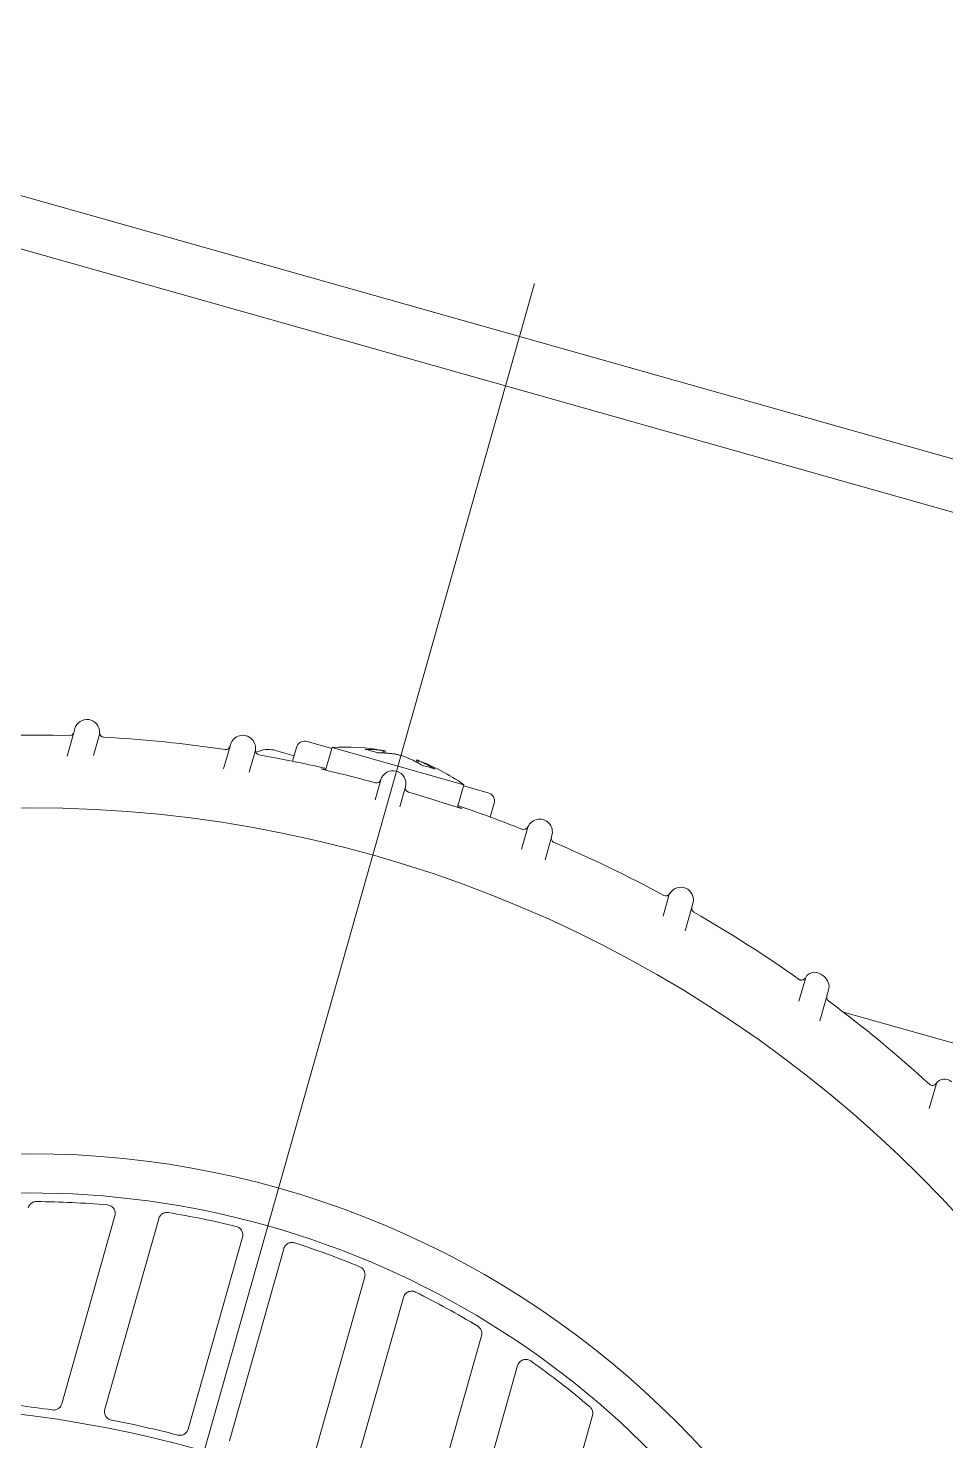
# Model space of a CAD drawing. Header units: inches. Extents: x 0 to 766, y -245 to 236.
# Drawn here: x 55.2686 to 55.32, y -193.4262 to -193.347 of the extents above; entities that cross this region are included whole.
import ezdxf

# ---------------------------------------------------------------- set-up
doc = ezdxf.new("R2010")
doc.units = ezdxf.units.IN
doc.header["$MEASUREMENT"] = 0
doc.layers.add('000 SOS 911 - ACCES. ACI', color=125, linetype='Continuous', lineweight=0)
doc.layers.add('000 SOS 911 - ACCESORIOS ACI', color=3, linetype='Continuous', lineweight=20)

# ---------------------------------------------------------------- blocks, each defined once
blk = doc.blocks.new('Bomba Jockey')
at = {"layer": '000 SOS 911 - ACCES. ACI', "linetype": 'Continuous'}
for p, q in [((0, 0.1091002809998827), (0, -0.108203795999998)), ((-0.0212499999997817, -0.045491089000052), (-0.0212499999997817, -0.0352324220002629)), ((-0.0162500000010368, -0.0363281859999916), (-0.0162500000010368, -0.0471110230000704)), ((-0.0137500000000728, -0.0482124630000271), (-0.0137500000000728, -0.0370849610001187)), ((-0.0087499999985994, -0.0377271120000842), (-0.0087499999985994, -0.0491370240001743)), ((0.0013747189996138, -0.0379801830001725), (0.0014102670002103, -0.0379437490000783)), ((0.0014103459998296, -0.0379436759999408), (0.001449373000014, -0.0379111849999845)), ((0.0014494720003313, -0.0379111540003123), (0.0014923050002835, -0.037882535000108)), ((0.0014922689997547, -0.0378824230001556), (0.0015385979995699, -0.037857749000068)), ((0.0015387799999189, -0.0378578470001685), (0.001586676999068, -0.0378382339999917)), ((0.001586650000263, -0.037838248000071), (0.0016354159997718, -0.0378240860000005)), ((0.0016352469988306, -0.0378239470001063), (0.0016854600003171, -0.0378148750000946)), ((0.0016856570000527, -0.0378149410000788), (0.0017375039997205, -0.0378109240002687)), ((0.0057095459997072, -0.0376007760000903), (0.0057651930001157, -0.0375994040002752)), ((0.0057651729994177, -0.0375993870000002), (0.0058196709996992, -0.037603947000207)), ((0.0058195679998789, -0.0376038680001329), (0.0058727450000333, -0.0376143470000443)), ((0.0058729609991133, -0.0376144970000496), (0.0059255350001877, -0.0376312390001203)), ((0.0059256989998175, -0.0376312000003054), (0.0059770729994852, -0.0376538680000067)), ((0.0059770429993478, -0.0376539740000226), (0.006024884999988001, -0.0376814620001369)), ((0.0060248270001466, -0.0376813710001898), (0.0060684850000143, -0.0377134889999979)), ((0.0060685599987664, -0.0377135200001249), (0.0061085849988558, -0.0377504260000023)), ((0.0061085100001037, -0.0377504570001293), (0.0061440580002454, -0.03779137000015)), ((0.006144107000182, -0.0377912950000337), (0.0061753789991599, -0.037836752000203)), ((0.0061753170002703, -0.0378364830000919), (0.0062021289991208, -0.037885960000267)), ((0.0062021979993006, -0.0378863450002882), (0.006223188999229, -0.0379375040001833)), ((0.0062232609998318, -0.0379374110000299), (0.0062380129998019, -0.0379895640000996)), ((0.0087498239990964, -0.037727059999952), (0.0087521939990438, -0.0376786570000149)), ((0.0087499999990541, -0.0491370240001743), (0.0087499999990541, -0.0377271120000842)), ((0.0087522710000485, -0.0376787130001048), (0.0087591019992033, -0.0376314750001257)), ((0.008758907000355998, -0.0376315060000252), (0.0087702059990988, -0.0375853840002947)), ((0.0087705559994902, -0.0375854360001995), (0.0087865739997142, -0.037539956000046)), ((0.0087863600001583, -0.0375398890002998), (0.0088068369991561, -0.0374955620000037)), ((0.0088068860000021, -0.0374955770000725), (0.0088310339997406, -0.037453983000205)), ((0.0088309589991695, -0.0374540660000093), (0.0088586950000717, -0.0374155230001634)), ((0.0088587820000612, -0.0374157840001317), (0.0088901760000226, -0.0373799950000375)), ((0.0088900089990602, -0.0373798370001168), (0.0089246100001219, -0.0373473160000231)), ((0.0089246779994028, -0.0373474430000442), (0.0089627709999149, -0.0373180820001835)), ((0.0089627839997775, -0.0373180359999879), (0.0090040650002265, -0.0372919580001963)), ((0.0090039510000679, -0.0372920629999953), (0.0090470639997875, -0.0372702010001831)), ((0.0090469420001682, -0.0372699510000985), (0.0090910839999196, -0.0372527840002022)), ((0.0090913300000466, -0.0372532050002974), (0.0091371579992483, -0.0372403119999945)), ((0.0091371050002635, -0.0372401200002059), (0.0091846670002269, -0.0372314860001097)), ((-0.0062499999999091, -0.0496683350002059), (-0.0062499999999091, -0.0380990600001496)), ((-0.0012499999997999, -0.0383106690001114), (-0.0012499999997999, -0.0499694820000514)), ((0.0012498239998422, -0.0383105450000585), (0.0012525609990917, -0.0382586150001316)), ((0.0012500000002547, -0.0499694820000514), (0.0012500000002547, -0.0383106690001114)), ((0.0012527409999166, -0.0382586680000259), (0.0012605820002136, -0.0382081860000199)), ((0.0012605889996848, -0.0382082940000146), (0.0012735599989355, -0.0381591340001251)), ((0.001273539999147, -0.0381590940000933), (0.0012920100002702, -0.0381106130000717)), ((0.0012918050001645, -0.0381105110000135), (0.001315330000125, -0.0380635870001243)), ((0.0013154429998394, -0.0380636590000449), (0.0013430629992399, -0.0380200310000873)), ((0.0013431439997476, -0.0380199280000397), (0.0013746630002061, -0.0379801130000033)), ((0.0062377439999182, -0.0379894870000044), (0.0062466819990732, -0.0380433150000954)), ((0.0062470009997924, -0.038043585999958), (0.0062501400002475, -0.03809916099999099)), ((0.0062500000003638, -0.0380990600001496), (0.0062500000003638, -0.0496683350002059)), ((-0.0212476669998978, -0.0455393010001899), (-0.0212501180008076, -0.0454910230000678)), ((-0.0212406420000662, -0.0455864680000104), (-0.0212474069999189, -0.04553946700002599)), ((-0.0212295410001389, -0.0456320950002009), (-0.0212406119999287, -0.0455864200000633)), ((-0.0212141749998409, -0.0456770630000847), (-0.0212297660009426, -0.0456322100001216)), ((-0.0211943919998703, -0.04572044100018499), (-0.0212142850000419, -0.0456769209999948)), ((-0.0211704150010519, -0.0457614809999996), (-0.0211941240008855, -0.0457203380001374)), ((-0.021142969000266, -0.0457999920001839), (-0.0211704910007029, -0.045761445999915)), ((-0.0211116539999239, -0.0458361560001777), (-0.0211429940000016, -0.0457999959999143)), ((-0.0210774079996554, -0.0458690469999965), (-0.0211116579998816, -0.0458363330001248)), ((-0.0210403890005182, -0.0458980170001269), (-0.021077446000163, -0.0458689130000494)), ((-0.0210004660002596, -0.0459237840000242), (-0.0210405230009201, -0.0458980570001586)), ((-0.0209576560000642, -0.0459457680001378), (-0.0210005629996886, -0.04592350300004)), ((-0.0168654029998834, -0.0475973290001548), (-0.0169174229995406, -0.0475821130000895)), ((-0.0168137010009559, -0.0476066570001876), (-0.0168655620000209, -0.0475970980000966)), ((-0.0167613769999662, -0.0476108790001035), (-0.0168134699997609, -0.04760688700002901)), ((-0.0167086360002031, -0.0476091360001192), (-0.016761342999871, -0.0476108090001617)), ((-0.0166555020000487, -0.0476017490000231), (-0.0167084720005733, -0.0476090189999923)), ((-0.0166039949999686, -0.0475893550001274), (-0.0166554410002391, -0.0476020050002717)), ((-0.0165545069999098, -0.0475710680000248), (-0.0166042650012059, -0.0475892590000058)), ((-0.0165065719997983, -0.0475476840001647), (-0.0165545949998887, -0.04757118800012)), ((-0.016461511000216, -0.0475193790005051), (-0.0165064010002425, -0.0475475140001436)), ((-0.0164201429997775, -0.0474866449999354), (-0.0164615949997824, -0.0475194410000768)), ((-0.0163821240007565, -0.0474491550000948), (-0.0164203579997775, -0.0474865300000147)), ((-0.0163482149996526, -0.0474084490001587), (-0.016382023999995, -0.0474492380001266)), ((-0.0163189910003894, -0.0473645240001588), (-0.0163480770002025, -0.0474086579999948)), ((-0.0162947519997943, -0.0473168299999998), (-0.0163193470007173, -0.0473643039999843)), ((-0.016275252000014, -0.0472678109999834), (-0.0162944849998894, -0.0473169130000315)), ((-0.0162613689999489, -0.0472172950001095), (-0.0162750750000669, -0.0472677740001473)), ((-0.0162532279996413, -0.0471649350001826), (-0.0162616140000864, -0.0472171220001201)), ((-0.0162499829998524, -0.0471110860000863), (-0.0162530620004873, -0.0471650140002566)), ((-0.0137470010008656, -0.0482675350003774), (-0.0137502279999353, -0.0482123310000589)), ((-0.0137379289999444, -0.0483211860000665), (-0.01374668400058, -0.0482678840000972)), ((-0.0137237119997735, -0.0483725139999933), (-0.0137380040000608, -0.0483210560000771)), ((-0.0137038590000884, -0.0484224110000469), (-0.0137239519999639, -0.0483723370000462)), ((-0.0136780420007199, -0.0484707100001742), (-0.0137036479995914, -0.0484225250002055)), ((-0.0136477989999548, -0.0485155409999152), (-0.0136780560001171, -0.0484708680000949)), ((-0.0136127040009342, -0.04855644000008401), (-0.0136477610003567, -0.0485154269999839)), ((-0.0135729499997979, -0.048594052999988), (-0.0136127149999084, -0.0485565100000258)), ((-0.0135298010009137, -0.0486270010001135), (-0.013572954999745, -0.0485942090001572)), ((-0.0134840310001891, -0.0486542880000798), (-0.0135299140001735, -0.0486268390000078)), ((-0.0134348910000881, -0.0486769240001195), (-0.0134841329995652, -0.048654279999937)), ((-0.0133826500000396, -0.0486943759999576), (-0.0134349089998978, -0.0486766750000243)), ((0.0134347450002679, -0.0486767620000137), (0.013382485999955, -0.0486944640001639)), ((0.0134839300003478, -0.0486542400001326), (0.0134349089998978, -0.0486767810000401)), ((0.0135298250002052, -0.0486267500000395), (0.0134839420002209, -0.0486541990001115)), ((0.0135727829992902, -0.0485941100002947), (0.0135297270003321, -0.0486268280001241)), ((0.0136123970000881, -0.0485566840000047), (0.0135726319990681, -0.0485942270001942)), ((0.0136474639998596, -0.0485154930001954), (0.0136124059990834, -0.0485565070000575)), ((0.0136778659998527, -0.0484707400000843), (0.0136475409999548, -0.0485155140002007)), ((0.0137034580002364, -0.04842245899999401), (0.0136777959996835, -0.0484707510001954)), ((0.0137237000003552, -0.0483722690000832), (0.0137036070004797, -0.0484223430000839)), ((0.0137379750003675, -0.0483210480001617), (0.0137236820000908, -0.0483725050000885)), ((0.0137468139996599, -0.0482678440002928), (0.0137380489995849, -0.0483212060000824)), ((0.0137498959998084, -0.0482123730000694), (0.0137466689993744, -0.048267577000388)), ((-0.0089089419998345, -0.0495029710002655), (-0.0089533860000302, -0.0495398290001958)), ((-0.0088695560002634, -0.0494610420000754), (-0.0089091969998663, -0.0495026870000857)), ((-0.0088343390002592, -0.0494140060000064), (-0.0088694249998298, -0.0494610850003028)), ((-0.0088041060002979, -0.0493621709999843), (-0.0088343810002698, -0.0494140400001015)), ((-0.0087802090006335, -0.04930851800008901), (-0.0088039129996105, -0.0493623700003809)), ((-0.0087635540003248, -0.0492535830001089), (-0.0087801720001153, -0.0493086240001048)), ((-0.0087535749999006, -0.0491962110002078), (-0.0087636650009699, -0.0492533100000401)), ((-0.0087497860004078, -0.0491370680001637), (-0.0087533500000063, -0.0491962260005039)), ((0.0087536050000381, -0.0491962410001179), (0.0087500370004818, -0.0491370230001849)), ((0.0087636670000393, -0.0492533409999396), (0.0087535769989699, -0.0491962420001073)), ((0.0087803349988462, -0.0493086070000572), (0.0087637159999758, -0.0492535660000613)), ((0.0088041609997163, -0.0493623270001535), (0.0087804569989203, -0.04930847500008901)), ((0.0088341069990747, -0.0494140240004981), (0.0088038320004671, -0.0493621540001641)), ((0.0088691930000095, -0.0494611060000807), (0.0088341069990747, -0.0494140260000222)), ((0.008908932000395, -0.0495028960001491), (0.0088692079998509, -0.04946116300016)), ((0.0089534439998715, -0.0495397590000266), (0.0089090939995913, -0.0495029780001914)), ((-0.0092837799998051, -0.0496356930000275), (-0.0093423949997487, -0.0496282750000319)), ((-0.0092255399999885, -0.0496363300001122), (-0.0092836419999003, -0.0496356820001438)), ((-0.009168316999875999, -0.0496303550000903), (-0.009225602999777, -0.0496365170001809)), ((-0.0091111199999432, -0.0496168210001997), (-0.0091684270000769, -0.0496301539999422)), ((-0.0090546310002537, -0.0495965840000281), (-0.0091112060003979, -0.0496167400001468)), ((-0.0090016460003426, -0.0495709730000726), (-0.0090545140001268, -0.0495967970000493)), ((-0.0089534650010137, -0.0495395970001482), (-0.0090018270007022, -0.0495709150000039)), ((-0.0062476319999405, -0.0497172700002011), (-0.0062500549997822, -0.0496683180001583)), ((-0.0062405649996435, -0.0497650040003919), (-0.0062475299996549, -0.0497173530000055)), ((-0.0062290829996527, -0.0498112650000167), (-0.0062406040001406, -0.0497647580000376)), ((-0.0062130269998306, -0.0498571990001437), (-0.0062293760001921, -0.0498113190001277)), ((-0.0061919329996272, -0.0499019370001861), (-0.0062128229997143, -0.049857263000149)), ((-0.0061670939999203, -0.0499439210000219), (-0.0061917210000502, -0.0499020409999957)), ((-0.0061390160003612, -0.0499826750001375), (-0.0061672960000578, -0.0499439230000007)), ((-0.0061067629999343, -0.0500187610000467), (-0.006138756999917, -0.0499828500001058)), ((-0.0060717579995071, -0.0500511320001351), (-0.0061069099997439, -0.0500186659999145)), ((-0.0060329050011205, -0.0500803620002444), (-0.0060716749999301, -0.0500510820002091)), ((-0.0059910610002589, -0.0501061450001998), (-0.0060330360001899, -0.0500802569999905)), ((-0.0059474290001162, -0.0501276810002764), (-0.0059912340002484, -0.0501061100001152)), ((-0.0059023250000791, -0.0501446250000299), (-0.0059473699998307, -0.0501277690000279)), ((-0.0058557380011735, -0.0501570060005179), (-0.0059022129998993, -0.0501446240000405)), ((-0.0058075369997823, -0.050165085000117), (-0.0058557040001688, -0.0501570779999838)), ((-0.0013841979998688, -0.0503102710003987), (-0.0014222220002011, -0.0503469860000223)), ((-0.0013503129998753, -0.05026987500014), (-0.0013841010008946, -0.0503103640000973)), ((-0.0013205720001679, -0.0502252170001611), (-0.0013502060010069, -0.0502698660000078)), ((-0.0012952680008311, -0.0501768110000285), (-0.0013206540002102, -0.0502252500000395)), ((-0.0012756110004375, -0.050126728000123), (-0.0012954490002812, -0.0501766419999967)), ((-0.0012613830008377, -0.0500758759999371), (-0.0012753450009768, -0.0501267290001124)), ((-0.0012530220001281, -0.0500233489999573), (-0.0012614819997907, -0.0500757710001381)), ((-0.0012499489998845, -0.0499695739999879), (-0.0012529099999483, -0.0500235700001213)), ((0.0012530200001493, -0.0500235950000843), (0.0012500600000749, -0.0499695979999615)), ((0.001261298999907, -0.0500757390000217), (0.0012528389997897, -0.0500233170000684)), ((0.0012753969990627, -0.050126714000271), (0.0012614350002877, -0.0500758620000852)), ((0.0012950720001754, -0.0501767260000179), (0.0012752339998769, -0.0501268130001336)), ((0.0013206530002208, -0.0502252159999444), (0.0012953249988641, -0.050176884999928)), ((0.0013502060000974, -0.0502698660000078), (0.0013205720001679, -0.0502252170001611)), ((0.0013840189999428, -0.0503103130001819), (0.0013503089999176, -0.05026991800014)), ((0.0014220059997569, -0.0503469900002074), (0.0013838939999005, -0.0503101900001184)), ((0.0058558209993862, -0.0501570580001953), (0.0058076539999092, -0.0501650650001011)), ((0.0059024939996561, -0.0501446120001674), (0.0058560200000102, -0.05015699400019)), ((0.0059473380001691, -0.0501277480000226), (0.0059025220002695, -0.0501445190000141)), ((0.0059909199990216, -0.0501061290001417), (0.0059471150002537, -0.0501277000003029)), ((0.0060329000002639, -0.05008026900009099), (0.0059909249989687, -0.0501061580000624)), ((0.0060717720002685, -0.0500510090000717), (0.0060330030000841, -0.0500802890001069)), ((0.0061071730001459, -0.0500185900000361), (0.0060719299999619, -0.0500511390000611)), ((0.0061390439996103, -0.0499827790001746), (0.0061071319992152, -0.0500185990001683)), ((0.0061671689995819, -0.0499440190001224), (0.0061388889998852, -0.0499827710002592)), ((0.0061917759999233, -0.0499020380000275), (0.0061671489997934, -0.0499439180000536)), ((0.0062127400001373, -0.0498572240001067), (0.0061918510000396, -0.0499018980001438)), ((0.0062289470001815, -0.0498112959999162), (0.00621259799982, -0.0498571760001596)), ((0.0062405219991888, -0.0497648000002755), (0.0062290019991451, -0.0498113070000272)), ((0.006247698000151999, -0.0497172850000425), (0.006240723999780999, -0.0497649960000217)), ((0.006249938000110001, -0.0496683740000208), (0.0062475200002154, -0.0497172030000002)), ((0.0090015999999196, -0.0495709859999352), (0.0089532380002311, -0.0495396670000901)), ((0.0090544320000845, -0.0495967570000175), (0.0090015639998455, -0.0495709330000409)), ((0.0091108350002287, -0.0496167370001786), (0.0090544889999364, -0.0495966630001021)), ((0.0091682350002884, -0.0496301400000903), (0.0091109270001652, -0.0496168080001098)), ((0.009225656999206, -0.049636554000017), (0.0091683699988607, -0.0496303909999369)), ((0.0092834659999426, -0.0496357150000222), (0.0092256080001789, -0.0496363600000223)), ((0.0093422810000448, -0.0496281660000477), (0.009283423999931999, -0.0496356149999429)), ((-0.0017134019999503, -0.0504680050000843), (-0.0017673470001682, -0.05046907200016901)), ((-0.0016606839990345, -0.0504612170000201), (-0.0017134910008281, -0.0504678520001107)), ((-0.0016094429997793, -0.0504490830001032), (-0.0016607529996691, -0.0504612570000518)), ((-0.0015588790001857, -0.0504309780001222), (-0.0016094560000965, -0.0504490570001508)), ((-0.0015093180008989, -0.0504075030000877), (-0.0015586149997944, -0.0504311770000641)), ((-0.0014637940003013, -0.0503791650000949), (-0.0015095570006451, -0.0504072820001511)), ((-0.0014220549996935, -0.0503471020001598), (-0.0014637010003753, -0.0503794520000156)), ((0.001463870999487, -0.0503795060001267), (0.0014222250001694, -0.0503471560000435)), ((0.0015093149991117, -0.0504073840002093), (0.001463552000132, -0.0503792670001531)), ((0.0015588060000482, -0.0504311670001698), (0.0015095079997991, -0.0504074929999661)), ((0.001609204999113, -0.0504490320001878), (0.0015586280001116, -0.0504309530001592)), ((0.0016606350000075, -0.0504612909999196), (0.0016093250001177, -0.0504491180001878)), ((0.0017133020000983, -0.0504678590000367), (0.0016604949987595, -0.05046122399994599)), ((0.001767555999777, -0.0504691070000263), (0.0017133670003204, -0.0504680349999944)), ((-0.0352897860002486, -0.0681007870000485), (-0.0352882629995293, -0.0696310600001198)), ((-0.0277499999997417, -0.0713014530001601), (-0.0277499999997417, -0.0727028809999411)), ((-0.0289316410003266, -0.0721635130000777), (-0.0634982910000872, -0.0721635130000777)), ((-0.0262668979999035, -0.0720642130002034), (-0.0262661910001043, -0.0735108070002752)), ((-0.0277501510004186, -0.0728097730000172), (-0.027749976000905, -0.0728183770002033)), ((-0.0277499999997417, -0.072811707000028), (-0.0277499999997417, -0.0731569820000004)), ((-0.0262540499998068, -0.0734712800001489), (-0.0262391790001857, -0.0734390200000235)), ((-0.0262392849999742, -0.0734390350000922), (-0.0262211919998663, -0.0734094629999618)), ((-0.02622129800101899, -0.0734095360000993), (-0.0262004779997369, -0.0733828930001437)), ((-0.0262003339998955, -0.0733828130000802), (-0.0261772780008869, -0.0733592610001779)), ((-0.0261769419998927, -0.0733591170001091), (-0.0261522229998263, -0.0733388230000856)), ((-0.0261524220004503, -0.0733389630001966), (-0.0261265210001511, -0.07332191800014701)), ((-0.026126283999929, -0.0733217910001258), (-0.0260996470005921, -0.0733079270000872)), ((-0.0260996399997566, -0.0733079450001242), (-0.0260726690003139, -0.0732971460001863)), ((-0.0260728250000284, -0.0732971160002762), (-0.0260470700000042, -0.0732895090000056)), ((-0.0260470290008925, -0.0732896090003124), (-0.0260231049996946, -0.0732847390002007)), ((-0.0260228240008473, -0.0732846140001584), (-0.0260005290001573, -0.0732818890000999)), ((-0.0260008060008659, -0.0732818609999413), (-0.0259813000011491, -0.0732808709999517)), ((-0.025981283999954, -0.0732809580001686), (-0.0259654160004175, -0.0732811120001316)), ((-0.0259651980009039, -0.0732811170000787), (-0.0259522810001727, -0.0732818910000788)), ((-0.0259524070002044, -0.0732818559999942), (-0.0259419629996955, -0.0732829210001)), ((-0.0270564209999975, -0.0739352959999451), (-0.0272599110003284, -0.0738605120000102)), ((-0.0262652119999984, -0.0735058370000843), (-0.0262540460007585, -0.0734712159999163)), ((-0.0187499999997272, -0.0742232059999424), (-0.0187499999997272, -0.0756553339999755)), ((0.0187500000001819, -0.0742232059999424), (0.0187500000001819, -0.0756553339999755)), ((-0.0172785409999961, -0.07468195400019799), (-0.0172779419999643, -0.0759525840001061)), ((0.0172786100001758, -0.074681923000071), (0.0172780109992346, -0.0759525530002065)), ((-0.0187499999997272, -0.0756553339999755), (-0.0187499999997272, -0.0758745120003823)), ((0.0187500000001819, -0.0756553339999755), (0.0187500000001819, -0.0758745120003823)), ((-0.0097499999997126, -0.075981628000136), (-0.0097499999997126, -0.0773621830001048)), ((-0.0082593879997148, -0.0762090729999727), (-0.0082592320000003, -0.0774640170000112)), ((-0.0007493470006921, -0.077858919000164), (-0.0007493500011151, -0.0766523760000837)), ((0.0007493500002056, -0.0766523150000467), (0.0007493470002373, -0.0778588580001269)), ((0.0082594719988265, -0.0762091040000996), (0.0082593160000215, -0.0774640480001381)), ((0.0097500000001673, -0.075981628000136), (0.0097500000001673, -0.0773621830001048)), ((-0.0097499999997126, -0.0773621830001048), (-0.0097499999997126, -0.0774641109999266)), ((-0.0059999999998581, -0.0775088499999583), (-0.0059999999998581, -0.0783499760000268)), ((-0.0042410840005687, -0.0775415850002901), (-0.004249917999913999, -0.0775434690001475)), ((-0.0042498269999669, -0.0775433609999254), (-0.0042407879996063, -0.0775463560000844)), ((-0.0042143139999098, -0.0775405850001789), (-0.004241152999839, -0.0775415290002002)), ((-0.0042410589999236, -0.0775463830000263), (-0.0042139929996665, -0.0775502730000426)), ((-0.0042143050009145, -0.0775502580002012), (-0.0041691479996189, -0.0775550460000432)), ((-0.0041693540001688, -0.0775406100001419), (-0.0042142760003117, -0.0775406029999886)), ((-0.0041060729995479, -0.0775417080001262), (-0.0041692969998621, -0.0775406940003904)), ((-0.0041689299996506, -0.0775550400001066), (-0.004105471999992, -0.0775608210001337)), ((-0.003924834999907, -0.0775463350000791), (-0.0041059270001824, -0.0775416400001632)), ((-0.0041053949998968, -0.0775608510002712), (-0.0040233929998976, -0.0775675590000447)), ((-0.0039999999999054, -0.0789136960001997), (-0.0039999999999054, -0.077544251000063)), ((-0.0031924469999467, -0.0775696160001189), (-0.0039249840001503, -0.0775462359999892)), ((0.0039238139997906, -0.0775463610000316), (0.0031920089995765, -0.077569720999918)), ((0.0041055809997488, -0.0775416270000733), (0.0039242450002348, -0.0775463360000686)), ((0.0040000000003602, -0.0789136960001997), (0.0040000000003602, -0.077544251000063)), ((0.0040243980001833, -0.0775674840003831), (0.0041061559991249, -0.0775607909999963)), ((0.0041691609999361, -0.0775406270001895), (0.0041056920003939, -0.0775416490002954)), ((0.0041059939999286, -0.0775607970001602), (0.0041692079994391, -0.0775550310002018)), ((0.0041693770003803, -0.0775549590000537), (0.0042142909996983, -0.07755018700027)), ((0.0042143359992224, -0.0775405730000785), (0.004169413999989, -0.0775405830002001)), ((0.0042412880002303, -0.0775415479999993), (0.0042142049987888, -0.0775406019999991)), ((0.0042145339989474, -0.0775502080000479), (0.0042413570004101, -0.0775463450002008)), ((0.0042412170000716, -0.0775464069999998), (0.0042500220001784, -0.0775434849999783)), ((0.0042500839999775, -0.0775434580000365), (0.0042412470002091, -0.0775415840003007)), ((0.0060000000003129, -0.0775088499999583), (0.0060000000003129, -0.0783499760000268)), ((0.0080430480002178, -0.0775537800000166), (0.0079333389999192, -0.0776228449999508)), ((0.0081498289996489, -0.0774761330001184), (0.0080431939991286, -0.0775538640000377)), ((0.0081970730002467, -0.0774365290001242), (0.0081496660000084, -0.0774761239999862)), ((0.0097500000001673, -0.0773621830001048), (0.0097500000001673, -0.0774641109999266)), ((-0.004023554000014, -0.0775675560000764), (-0.0040001799998208, -0.0775692800000343)), ((-0.0028044629998476, -0.07758118000015202), (-0.003192231000412, -0.0775696540001718)), ((-0.0023681229995418, -0.077592864000053), (-0.0028044910009157, -0.0775812100002895)), ((-0.0018827279996003, -0.0776037100001759), (-0.0023682020000706, -0.0775928509999631)), ((-0.0016260289999082, -0.0776085310001236), (-0.0018823320006049, -0.0776037690000067)), ((-0.0013626429995384, -0.0776127400001769), (-0.0016262819999611, -0.0776085850000072)), ((-0.0009963950010388, -0.0776172650000717), (-0.001362577999771, -0.0776127500002986)), ((0.0013604039991151, -0.0776127230001293), (0.000996417999886, -0.0776172060000136)), ((0.0016238809998868, -0.0776086130001659), (0.0013604860000669, -0.0776127600001928)), ((0.0018804520004778, -0.077603758000123), (0.0016236599990407, -0.077608525000187)), ((0.0023670020004829, -0.0775929129999895), (0.0018805509998856, -0.0776037840003028)), ((0.0028041179994034, -0.0775812110002789), (0.0023667730001762, -0.0775928860000477)), ((0.0031920589990477, -0.0775697800002035), (0.0028040459997101, -0.0775813130001097)), ((0.00400016399999, -0.0775692470001559), (0.0040242689997285, -0.0775674690003143)), ((0.0071191409997482, -0.0778499759999249), (0.0060000000003129, -0.0778499759999249)), ((0.0072387529999105, -0.0778452870001729), (0.0071192159998645, -0.0778499810000994)), ((0.0073574200000621, -0.0778313120001712), (0.0072388529993077, -0.0778452640001888)), ((0.0074751109991666, -0.0778081590001421), (0.0073575089995757, -0.0778313810001237)), ((0.0075920600002064, -0.077775584000392), (0.0074751679999281, -0.0778081290000046)), ((0.0077076939996914, -0.0777338180000697), (0.0075917209996987, -0.0777756640000007)), ((0.0078215999988061, -0.0776829809999526), (0.007707703000051, -0.0777338870000222)), ((0.0079333749999932, -0.0776229860000513), (0.0078215220000857, -0.0776830360000531)), ((-0.0054999999997563, -0.0788499760001287), (-0.0039999999999054, -0.0788499760001287)), ((-0.0039999999999054, -0.0789136960001997), (0.0040000000003602, -0.0789136960001997)), ((0.0040000000003602, -0.0788499760001287), (0.005500000000210999, -0.0788499760001287)), ((-0.0021123970004737, -0.0793336009999166), (-0.0020309649999035, -0.0793378580001445)), ((-0.0020272079996175, -0.0793581330001416), (-0.0021120960000189, -0.0793335410000964)), ((-0.0020310479999353, -0.0793379530000493), (-0.0019490790004966, -0.0793411540003035)), ((-0.0019449279998298, -0.0793811390001338), (-0.0020275140000194, -0.0793582710000465)), ((-0.0019491460002428, -0.0793410350001977), (-0.0018668979996619, -0.0793431700001293)), ((-0.0018642240002009, -0.0794022790003055), (-0.0019444940007816, -0.0793811370001549)), ((-0.0018667670001378, -0.0793431560000499), (-0.0017842540000856, -0.079344230000288)), ((-0.0017861200012703, -0.0794216120000328), (-0.0018640840003172, -0.0794022940001469)), ((-0.0017103830009546, -0.0794392860002518), (-0.0017860020006992, -0.0794217010000011)), ((-0.001784206001048, -0.0793443080001453), (-0.0017011979998642, -0.0793443200000184)), ((-0.0016367700000046, -0.0794555160002801), (-0.0017102020001403, -0.0794393290002518)), ((-0.0017012960001921, -0.0793442859999232), (-0.0016178070000024, -0.079343228000198)), ((-0.0015658320007788, -0.0794702790001338), (-0.0016370640000787, -0.0794554789999893)), ((-0.001617842000087, -0.07934323500012401), (-0.0015338849998443, -0.0793411040001502)), ((-0.001496426000358, -0.0794835930000772), (-0.0015654499998163, -0.0794701970000915)), ((-0.0015338810007961, -0.079341124000166), (-0.0014492249997602, -0.0793379159999859)), ((-0.0014299869999377, -0.0794959380000364), (-0.0014967460001571, -0.0794837040000402)), ((-0.0014489669997602, -0.0793378490000123), (-0.0013638690002153, -0.0793335729999853)), ((-0.0013652129996444, -0.0795069330001752), (-0.0014299370004665, -0.0794958020001104)), ((-0.0013024079999013, -0.0795170310000231), (-0.0013650910000251, -0.0795070230001329)), ((-0.0012872570005129, -0.0793552760001148), (-0.0013638450000144, -0.0793336240001281)), ((-0.0012421500009623, -0.0795260709999184), (-0.0013027519999014, -0.0795169810000971)), ((-0.0012129980009377, -0.0793755640002019), (-0.0012874379995083, -0.0793553020000673)), ((-0.0011835249997603, -0.079534380000041), (-0.0012422710010469, -0.0795261030000347)), ((-0.0011410070001148, -0.0793944550002834), (-0.001213056000779, -0.0793756489999851)), ((-0.0011266860001342, -0.0795417780000207), (-0.001183581000987, -0.0795343870001943)), ((-0.0010711350000747, -0.0794116640001903), (-0.0011408020004637, -0.0793943880000825)), ((-0.0010720210002546, -0.0795480630001748), (-0.0011265729995102, -0.0795416190001106)), ((-0.0010719570000219, -0.0795481630000268), (-0.0010531310003898, -0.0795510300001752)), ((-0.0010719020001488, -0.0795481280001695), (-0.001063757000793, -0.0794133030001376)), ((-0.0010033999997177, -0.0794275910000124), (-0.0010711320001064, -0.0794116600000052)), ((-0.001053194999713, -0.0795509630002016), (-0.0010348190003242, -0.079553530000112)), ((-0.0010347520001233, -0.079553616000112), (-0.0010163449996981, -0.079555948999996)), ((-0.0010167619998356, -0.079555978000144), (-0.0009985680007958, -0.0795580430001337)), ((-0.000937922999583, -0.079442292000067), (-0.001003184000183, -0.0794275960001869)), ((-0.0009985589999815, -0.0795581459999539), (-0.0009805820000111, -0.0795599420000599)), ((-0.0009807090000322, -0.0795598330000758), (-0.000963196000157, -0.0795613380000759)), ((-0.0009628550010348, -0.0795612540000548), (-0.0009537370006001, -0.0794387290000032)), ((-0.0008753979996072, -0.0794558410000264), (-0.0009381760000906, -0.0794423639999877)), ((-0.0008145279998644, -0.0794681459999538), (-0.0008752990001994, -0.079455801999984)), ((-0.0007559269997728, -0.0794794630000979), (-0.0008146450009008, -0.0794680609999432)), ((-0.0006993960000727, -0.0794898500003001), (-0.0007558129996141, -0.0794794180001191)), ((-0.0006450320006479, -0.0794994650002536), (-0.0006993860001785, -0.0794899770000939)), ((-0.0005922310001552, -0.0795082560005085), (-0.0006449730008171, -0.0794994810000844)), ((-0.0005407519997789, -0.0795163080001657), (-0.0005921160000071, -0.0795081870001013)), ((-0.0004913999996461, -0.0795238360001349), (-0.0005411449997155, -0.0795164300000124)), ((-0.0004422590009199, -0.0795305640001516), (-0.0004908490000162, -0.0795237030001772)), ((-0.0003949379997721, -0.0795369859999937), (-0.0004426079999575, -0.0795306009999877)), ((-0.0003479769998194, -0.0795427450000261), (-0.0003947290001634, -0.0795368730000519)), ((-0.0003027899997505, -0.0795482470000479), (-0.0003483779996714, -0.0795429199999944)), ((-0.0002497599998605, -0.0795511020000959), (-0.0003024160000678, -0.0795482210000955)), ((-0.0001981129998967, -0.0795536900000116), (-0.0002498060002836, -0.0795510909999848)), ((-0.0001472179997108, -0.0795561400000224), (-0.0001981899999919, -0.0795538110000962)), ((-9.72570001068e-05, -0.0795580480000808), (-0.0001472640001339, -0.0795559990001493)), ((-4.82910008941e-05, -0.0795597549999911), (-9.73310002337e-05, -0.0795579870000438)), ((-1.419998625e-07, -0.0795612700001129), (-4.84590009364e-05, -0.0795597730000282)), ((4.81639999634e-05, -0.0795597820003877), (-1.519997568e-07, -0.0795612790000178)), ((9.74770000539e-05, -0.0795579510001971), (4.81930001115e-05, -0.0795597280000493)), ((0.0001475979993302, -0.0795560160001969), (9.75909997578e-05, -0.079558064000139)), ((0.0001981380000871, -0.07955375200003799), (0.0001474089999647, -0.0795560700000806)), ((0.0002497780001249, -0.0795510310001646), (0.0001980859992727, -0.0795536300001913)), ((0.0003025350001735, -0.07954815400012201), (0.0002498789990568, -0.0795510350001223)), ((0.000302312999338, -0.0795482420001008), (0.0003479009997136, -0.0795429140000579)), ((0.0003481669991743, -0.0795428129999891), (0.0003949179995288, -0.0795369420000043)), ((0.0003944829995817, -0.0795369850000043), (0.0004423949990269, -0.0795305680001093)), ((0.0004427720000422, -0.0795304600001146), (0.0004913630000374, -0.0795236000001296)), ((0.0004909789990961, -0.0795238059999974), (0.0005407239996202, -0.0795164000001023)), ((0.0005411770002866, -0.0795162100000653), (0.0005923000003349, -0.0795081270000537)), ((0.0005920660000811, -0.0795082829999956), (0.0006450480000240001, -0.0794994679999945)), ((0.0006450850000874, -0.0794994560001214), (0.0006994389991632, -0.07948996800018901)), ((0.0006995300000199, -0.0794898560000093), (0.0007559460000266, -0.0794794240005103)), ((0.0007559389996459, -0.0794795230001455), (0.0008146570003191, -0.0794681209999908)), ((0.0008144650000759, -0.0794680660001177), (0.0008749959997658, -0.0794557700000951)), ((0.0008749639996495, -0.0794557470001109), (0.0009379809998791, -0.0794422180001675)), ((0.0009381700001541, -0.0794422050000776), (0.0010034299989456, -0.0794275090001975)), ((0.0009629999990466, -0.0795612740000706), (0.0009538779995637, -0.0794386880002094)), ((0.0009627409999666, -0.0795613289999437), (0.0009812250000323, -0.0795597110000017)), ((0.0009813089995987, -0.0795596430000387), (0.000999770999897, -0.0795577880001019)), ((0.0009999349990721, -0.0795578419999856), (0.0010181279994868, -0.0795557760000065)), ((0.0010031489996436, -0.0794275560001552), (0.0010708810000324, -0.07941162500014799)), ((0.0010181920001742, -0.0795556900000065), (0.0010363570004301, -0.0795533870000327)), ((0.001036146999013, -0.0795534920000591), (0.0010540389998823, -0.0795509829999901)), ((0.0010542539989729, -0.0795509380000112), (0.0010721100002229, -0.079548190000196)), ((0.0010721270000431, -0.0795481150000796), (0.0010639820002325, -0.0794132900000477)), ((0.0010708689992498, -0.0794116980000581), (0.0011405360000936, -0.0793944230001671)), ((0.0010723989998951, -0.0795481110001219), (0.0011269509991507, -0.0795416670000577)), ((0.0011267920003775, -0.0795417330000419), (0.0011834450001516, -0.0795343740001044)), ((0.0011406289991101, -0.0793944280001142), (0.0012126780002291, -0.0793756220000432)), ((0.0011834259998977, -0.0795343629999934), (0.0012421720002749, -0.0795260859999871)), ((0.0012129729998378, -0.0793754440001067), (0.0012871779995294, -0.0793552460002047)), ((0.0012419630002114, -0.07952616000011399), (0.0013025639996158, -0.0795170700002927)), ((0.0012871959997938, -0.0793552300001466), (0.0013640189999933, -0.0793335110001863)), ((0.0013028320004196, -0.0795170250000865), (0.0013652739999088, -0.0795070550000219)), ((0.0013641280002048, -0.0793335509999906), (0.0014492259992949, -0.0793378240000493)), ((0.0013653609998983, -0.0795069380001223), (0.0014300850002655, -0.0794958070000576)), ((0.0014297750003607, -0.0794958840001527), (0.0014965349987506, -0.0794836499999292)), ((0.0014492200002678, -0.0793378750001921), (0.0015338770003837, -0.0793410820001555)), ((0.0014968509999562, -0.0794835410003998), (0.0015656359992136, -0.0794701920001444)), ((0.0015334429995164, -0.0793411030001607), (0.0016176439999072, -0.0793432400002985)), ((0.0015656410000702, -0.0794702260000122), (0.0016368739998143, -0.0794554250001056)), ((0.0016177770003196, -0.0793432640000447), (0.0017012660000546, -0.0793443240002034)), ((0.001637053000195, -0.0794554540002537), (0.0017104850003307, -0.0794392669999979)), ((0.0017013380002027, -0.0793442890001188), (0.0017841009998847, -0.0793442760000289)), ((0.0017106200002672, -0.0794392930001777), (0.0017862389995571, -0.0794217090001439)), ((0.0017839539991655, -0.0793444270000237), (0.001866465999683, -0.0793433520000235)), ((0.0017862230001811, -0.0794216180001968), (0.0018641880001269, -0.07940229900009402)), ((0.0018643939997673, -0.0794022659999882), (0.0019446649989732, -0.079381124000065)), ((0.0018667360000109, -0.07934314900012401), (0.0019489839996822, -0.0793410140001925)), ((0.0019443470000624, -0.0793812680001338), (0.0020271679995858, -0.0793583350000518)), ((0.0019486539990794, -0.0793411249999281), (0.0020306220003476, -0.0793379240001286)), ((0.0020273959999031, -0.0793582060000517), (0.0021122839998498, -0.0793336140000065)), ((0.0020305879997977, -0.0793379199999436), (0.0021120200003679, -0.0793336659999113)), ((-0.0649272460000248, -0.1020000000000891), (0.0649291989998346, -0.1020000000000891)), ((-0.0661694340005852, -0.1050000000000182), (0.0661723630000779, -0.1050000000000182))]:
    blk.add_line(p, q, dxfattribs=at)
for centre, radius in [((-1.7090001165e-06, 0), 0.0735), ((0, 0), 0.053288105)]:
    blk.add_circle(centre, radius, dxfattribs=at)
for centre, radius, start, end in [((0, 0), 0.077747101, 126.1590530005853, 233.8804899999623), ((0, 0.0326677250000103), 0.07, 231.0617189999109, 308.9382480005517), ((0, 0), 0.051, 206.8178259999509, 333.1821690002292), ((0, 0.0326677250000103), 0.070500008, 277.4858079994575, 280.7556379997633), ((0, 0.0326677250000103), 0.070500008, 271.412294000483, 274.6452960004587), ((0, 0), 0.0505, 245.480621000376, 250.4275900000975), ((0, 0), 0.0505, 254.6329649997319, 259.3389649992984), ((0, 0), 0.0505, 280.6610259996777, 285.3670270002753), ((0, 0), 0.0505, 263.3962890004344, 267.9943170003411), ((0, 0), 0.0505, 272.0056740002361, 276.6037029996821), ((-0.0358427730011499, -0.0694237669999893), 0.0006, 242.5981850003327, 341.2480070001239), ((-0.0350283200000377, -0.0697002560000328), 0.00026, 63.32666800052248, 161.2461460001638), ((0, 0), 0.077747101, 243.3178819998443, 248.9518459994152), ((-0.0280200199999854, -0.072811707000028), 0.00027, 9.0000061168e-06, 68.95875300030674), ((-0.0270000000000437, -0.0731569820000004), 0.00075, 180.0015529999975, 249.7410599998745), ((0, 0), 0.077747101, 250.4937059993726, 255.8952249994288), ((0, 0), 0.077747101, 284.1047799992428, 289.5062849999153), ((-0.0268500979996134, -0.0733718870001212), 0.0006, 249.8988649998038, 346.6045150001733), ((-0.0190100099998745, -0.0756553339999755), 0.00026, 9.0000061168e-06, 75.89522700076553), ((-0.0180141599998933, -0.0758881230001407), 0.000735979, 179.999989999999, 346.4253180001117), ((-0.0170458979996511, -0.0761218869999993), 0.00026, 77.37803300070091, 166.4205550000689), ((0, 0), 0.077747101, 257.378030999881, 262.646989999885), ((0, 0), 0.077747101, 277.3530020005518, 282.6219739997634), ((0.0170458980001058, -0.0761218869999993), 0.00026, 13.57944900001782, 102.6219690001189), ((0.0180141600003481, -0.0758881230001407), 0.000735979, 193.5746630000962, 9.0000061168e-06), ((0.0190100100003292, -0.0756553339999755), 0.00026, 104.1047750005711, 180), ((-0.0100100099998599, -0.0773621830001048), 0.00026, 9.0000061168e-06, 82.63642500014356), ((-0.009004639000068001, -0.0774641109999266), 0.000745368, 180, 0.0071389999996026), ((-0.0080078119999598, -0.0775949710000532), 0.00026, 84.09800400031533, 172.528001000063), ((0, 0), 0.077747101, 264.0876399994713, 267.0508909994353), ((0, 0), 0.077747101, 272.9491140000216, 275.9125149996131), ((0.0080078120004146, -0.0775949710000532), 0.00026, 7.47200300004207, 95.90199800022171), ((0.0090046389996132, -0.0774641109999266), 0.000745368, 180, 9.0000061168e-06), ((0.0100100100003147, -0.0773621830001048), 0.00026, 97.36357699976853, 180), ((-0.0054999999997563, -0.0783499760000268), 0.0005, 179.999989999999, 270.0000019997292), ((-0.0009995120003623, -0.0778672490002919), 0.00025, 9.0000061168e-06, 89.30061300046565), ((0, -0.0778588870000476), 0.000749358, 180.0000990000021, 359.9998820000038), ((0.0009995120003623, -0.077867126000001), 0.00025, 90.69954499966161, 180), ((0.005500000000210999, -0.0783499760000268), 0.0005, 269.9999990001093, 9.0000061168e-06), ((0, -0.0675999760001105), 0.012, 250.5287719999191, 265.3974250008387), ((0, -0.0675999760001105), 0.012, 275.127151999322, 289.4712330003039)]:
    blk.add_arc(centre, radius, start, end, dxfattribs=at)

msp = doc.modelspace()

# ---------------------------------------------------------------- block references
at = {"layer": '000 SOS 911 - ACCESORIOS ACI', "color": 30, "xscale": 0.9600000000000001, "yscale": 0.9600000000000001, "zscale": 0.9600000000000001, "rotation": 164.2139988296182}
msp.add_blockref('Bomba Jockey', (55.26872406882393, -193.4612574678745, -2.610023710192232e-06), dxfattribs=at)

doc.saveas('drawing.dxf')
